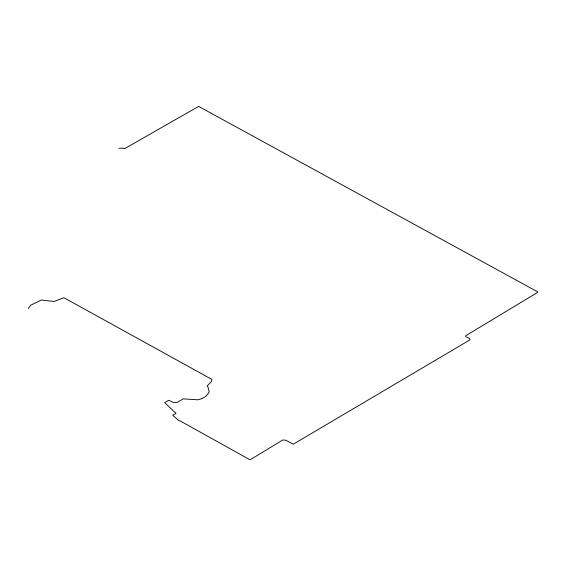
<?xml version="1.0" encoding="UTF-8"?>
<svg xmlns="http://www.w3.org/2000/svg" width="566" height="566" viewBox="0 0 566 566"><rect width="100%" height="100%" fill="white"/><g stroke="black" fill="none" stroke-linecap="round" stroke-linejoin="round"><path stroke-width="0.85" d="M28.3 308.463L30.727 305.194L41.247 300.051L54.194 301.452L63.908 297.716L211.988 379.475L211.182 381.809L207.135 386.019L207.948 386.953L209.158 391.856C207.191 396.398 202.465 398.839 197.831 399.801L183.264 398.867L177.193 402.369L173.146 402.369L168.696 400.268L164.649 402.603L175.984 413.35L172.743 415.218L178.814 420.588L180.434 421.054L249.62 459.599L250.427 459.599L282.795 439.98L285.632 440.214L293.315 444.183L469.723 339.996L470.134 339.296L469.32 338.362L465.677 336.728L465.677 335.794L537.7 292.346L537.7 291.879L198.638 106.401L124.598 148.681L123.784 148.214L118.931 148.214"/></g></svg>
